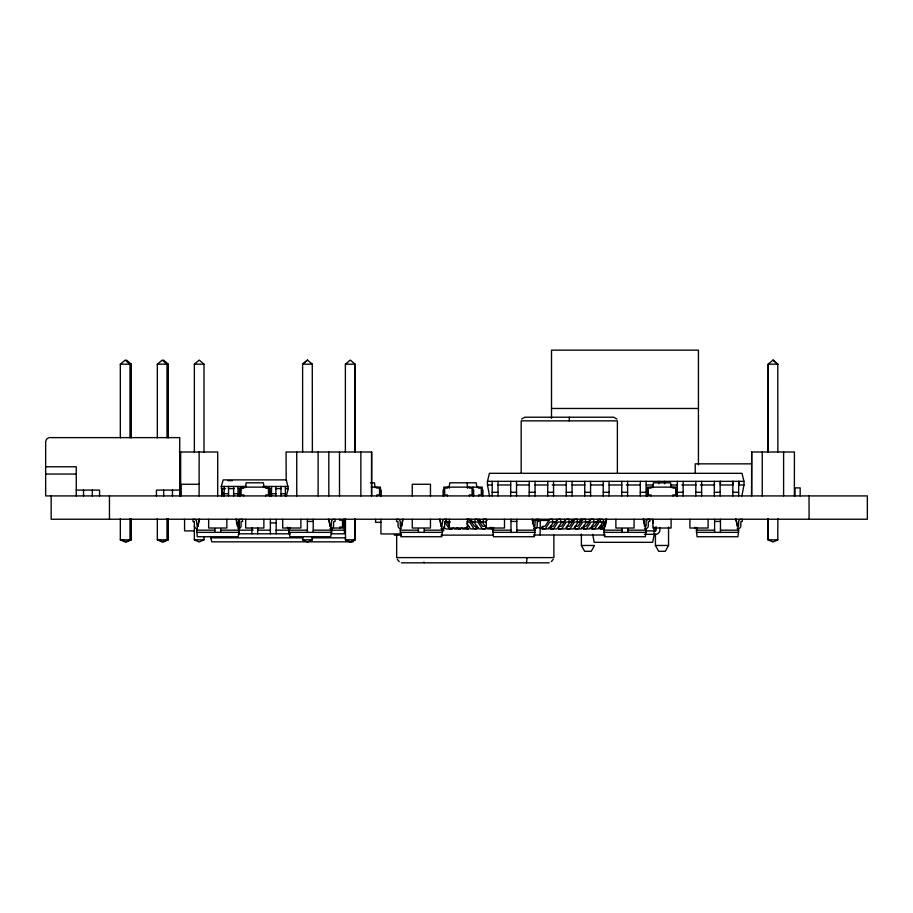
<?xml version="1.0" encoding="UTF-8"?>
<svg xmlns="http://www.w3.org/2000/svg" width="913" height="913" viewBox="0 0 913 913"><rect width="100%" height="100%" fill="white"/><g stroke="black" fill="none" stroke-linecap="round" stroke-linejoin="round"><path stroke-width="1.37" d="M540.119 535.007L540.291 520.433M194.435 522.088L192.985 521.426L192.985 519.235M198.075 526.527L199.057 519.235M401.686 526.527L402.667 519.235M605.296 526.527L606.278 519.235M245.471 487.656L246.145 482.806L263.389 482.806L264.062 487.656M449.082 487.656L449.755 482.806L476.255 482.806L476.928 487.656M652.692 487.656L653.366 482.806L670.61 482.806L671.283 487.656M328.52 519.235L331.43 530.168L330.734 536.73L289.866 536.73L289.17 530.168L289.9 527.44M439.575 519.235L442.497 530.168L441.801 536.73L400.921 536.73L400.225 530.168L403.147 519.235M532.131 519.235L535.041 530.168L534.345 536.73L493.477 536.73L492.78 530.168L493.511 527.44M643.186 519.235L646.107 530.168L645.411 536.73L604.532 536.73L603.835 530.168L606.757 519.235M735.741 519.235L738.651 530.168L737.955 536.73L697.087 536.73L696.391 530.168L697.121 527.44M741.892 495.919L743.969 484.986L743.969 481.345L742.007 473.322L489.425 473.322L487.462 481.345L487.462 484.986L489.539 495.919M353.959 539.161L353.297 541.831L211.77 541.831L210.458 536.479M354.609 536.479L355.26 533.808L354.746 527.44M196.615 532.359L238.886 532.359L238.19 536.73L197.311 536.73L196.615 530.168L199.536 519.235M286.317 495.919L288.291 488.626L286.317 479.884L223.229 479.884L221.254 486.446L223.229 495.919M668.544 527.063L668.544 545.472L665.269 551.304L658.707 551.304L655.431 545.472L655.431 534.151M553.255 559.315L551.338 561.643M603.094 525.683L605.718 521.46M601.952 523.708L598.22 528.889L591.67 529.049L595.002 528.49L598.837 522.601A2.705 1.917 90 0 1 599.67 521.996L602.021 521.939M521.677 419.033L524.827 417.218L613.73 417.218L616.891 419.033M548.416 520.399L549.158 519.645M556.668 520.399L557.398 519.645M564.907 520.399L565.638 519.645M573.159 520.399L573.889 519.645M581.398 520.399L582.129 519.645M589.638 520.399L590.38 519.645A3.618 2.556 90 0 1 590.779 519.406M597.889 520.399L598.62 519.645A3.618 2.556 90 0 1 599.031 519.406M603.619 528.113L599.909 529.049L603.71 529.049M302.614 452.003L302.614 364.184L307.487 360.087L312.372 364.184M302.717 364.184L307.533 360.087M345.376 364.184L350.284 360.087L355.134 364.184L355.089 452.003L355.031 364.184L345.376 364.184L345.376 452.003M773.026 360.087L768.118 364.184L777.773 364.184L777.876 452.003M120.322 437.841L120.322 364.184L125.184 360.087L129.977 364.184L129.977 437.841M157.333 437.841L157.333 364.184L162.194 360.087L166.999 364.184L166.999 437.841M194.355 452.003L194.355 364.184L199.217 360.087L204.01 364.184L204.01 452.003M312.372 539.834L307.498 541.98L302.614 539.834L302.614 536.992M355.089 539.834L350.261 541.98L345.376 539.834L355.031 539.834L355.089 518.584L355.031 539.834L350.352 541.98L345.422 539.834M777.876 539.834L773.003 541.98L768.118 539.834L768.118 518.584M204.01 536.992L204.01 539.834L199.182 541.98L194.355 539.834L194.355 521.414M131.289 518.584L131.289 539.834L126.451 541.98L121.623 539.834M168.312 518.584L168.312 539.834L163.473 541.98L158.645 539.834M48.674 437.761L46.495 439.21L45.65 441.698L45.65 495.919L867.35 495.919L867.35 519.235L51.162 519.235L51.162 495.919M441.858 526.516L442.497 522.156A2.568 2.568 0 0 1 445.042 519.235M554.453 521.939L554.008 521.996A2.705 1.917 -90 0 0 553.175 522.601L548.747 528.889L542.196 529.049L542.196 526.413L544.547 526.299A2.705 1.917 90 0 0 545.369 525.683L549.398 519.645A3.618 2.556 90 0 1 550.219 519.269L552.559 519.235L552.559 521.939M562.705 521.939L562.248 521.996A2.705 1.917 -90 0 0 561.427 522.601L556.998 528.889L550.436 529.049L550.436 526.345L552.787 526.299A2.705 1.917 90 0 0 553.62 525.683L557.638 519.645A3.618 2.556 90 0 1 558.471 519.269L560.799 519.235L560.799 521.939M570.945 521.939L570.499 521.996A2.705 1.917 -90 0 0 569.666 522.601L565.238 528.889L558.688 529.049L558.688 526.413L561.039 526.299A2.705 1.917 90 0 0 561.86 525.683L565.889 519.645A3.618 2.556 90 0 1 566.711 519.269L569.05 519.235L569.05 521.939M579.196 521.939L578.739 521.996A2.705 1.917 -90 0 0 577.906 522.601L573.478 528.889L566.927 529.049L566.927 526.413L569.278 526.299A2.705 1.917 90 0 0 570.111 525.683L574.129 519.645A3.618 2.556 90 0 1 574.962 519.269L577.29 519.235L577.29 521.939M587.436 521.939L586.991 521.996A2.705 1.917 -90 0 0 586.157 522.601L581.729 528.889L575.179 529.049L575.179 526.413L577.518 526.299A2.705 1.917 90 0 0 578.351 525.683L582.38 519.645A3.618 2.556 90 0 1 583.202 519.269L585.53 519.235L585.53 521.939M595.687 521.939L595.23 521.996A2.705 1.917 -90 0 0 594.397 522.601L589.969 528.889L583.418 529.049L586.762 528.49L590.585 522.601A2.705 1.917 90 0 1 591.419 521.996L597.593 521.939L597.593 519.235M603.927 521.939L603.47 521.996A2.705 1.917 -90 0 0 603.037 522.225M602.26 526.299L599.898 526.345M238.156 526.527L238.875 525.888L238.886 522.156A2.568 2.568 0 0 1 241.431 519.235M238.225 528.707L238.533 528.695A2.922 2.922 0 0 0 241.055 526.173L241.055 521.757L242.516 521.426L242.516 519.235M645.377 526.527L646.096 525.888L646.107 522.156A2.568 2.568 0 0 1 648.652 519.235M542.196 529.049L545.54 528.49L549.364 522.601A2.705 1.917 90 0 1 550.197 521.996L556.359 521.939L556.359 519.235M550.436 529.049L553.78 528.49L557.615 522.601A2.705 1.917 90 0 1 558.436 521.996L564.611 521.939L564.611 519.235M558.688 529.049L562.031 528.49L565.855 522.601A2.705 1.917 90 0 1 566.688 521.996L572.85 521.939L572.85 519.235M566.927 529.049L570.271 528.49L574.094 522.601A2.705 1.917 90 0 1 574.928 521.996L581.102 521.939L581.102 519.235M575.179 529.049L578.522 528.49L582.346 522.601A2.705 1.917 90 0 1 583.179 521.996L589.341 521.939L589.341 519.235M120.322 364.184L131.289 364.184L131.289 437.841M157.333 364.184L168.312 364.184L168.312 437.841M194.355 364.184L204.01 364.184M302.614 364.184L312.28 364.184L312.372 452.003M551.509 408.465L698.434 408.465M49.736 437.624L179.735 437.624L179.735 495.919M179.279 452.003L217.705 452.003L217.705 495.919M371.58 452.003L371.58 495.919L371.671 452.003L286.077 452.003L286.18 480.341M751.57 452.003L794.413 452.003L794.367 495.919M751.513 463.85L695.227 463.85L695.227 473.607M45.65 466.771L76.258 466.771L76.258 495.919M45.65 474.052L76.258 474.052M227.93 480.66L232.541 480.66M487.462 481.345L743.969 481.345M370.473 482.806L374.456 482.806L375.129 487.656M199.091 484.255L180.877 484.255L180.877 495.919M487.462 484.986L492.198 484.986M498.03 484.986L510.709 484.986M516.53 484.986L529.357 484.986M535.064 484.986L547.88 484.986M552.16 484.986L566.414 484.986M572.109 484.986L584.936 484.986M590.631 484.986L603.459 484.986M609.154 484.986L621.981 484.986M626.261 484.986L640.504 484.986M646.21 484.986L653.331 484.986M670.427 484.986L677.56 484.986M681.828 484.986L696.083 484.986M700.351 484.986L714.605 484.986M743.969 484.986L738.948 484.986L738.948 481.345M221.254 486.446L246.396 486.446M263.149 486.446L288.291 486.446M371.306 487.131L380.436 487.131L380.436 495.919M221.254 488.626L225.534 488.626M228.387 488.626L234.082 488.626M238.361 488.626L241.215 488.626M268.319 488.626L271.172 488.626M275.452 488.626L281.158 488.626M285.438 488.626L288.291 488.626M76.258 490.087L99.574 490.087L99.574 495.919M179.735 490.087L156.42 490.087L156.42 495.919M240.598 490.087L239.468 490.087L239.468 495.919M268.947 490.087L270.077 490.087L270.077 495.919M380.002 490.087L381.132 490.087L381.132 495.919M444.209 490.087L443.079 490.087L443.079 495.919M472.557 490.087L473.687 490.087L473.687 495.919M481.813 490.087L482.943 490.087L482.943 495.919M647.819 490.087L646.689 490.087L646.689 495.919M676.168 490.087L677.298 490.087M492.198 492.278L498.03 492.278M510.709 492.278L516.53 492.278M529.209 492.278L535.041 492.278M547.72 492.278L553.552 492.278M566.231 492.278L572.063 492.278M584.742 492.278L590.574 492.278M603.253 492.278L609.085 492.278M621.764 492.278L627.596 492.278M640.275 492.278L646.107 492.278M677.298 492.278L683.129 492.278M695.809 492.278L701.629 492.278M714.32 492.278L720.14 492.278M732.819 492.278L738.651 492.278M224.164 493.728L228.535 493.728M233.637 493.728L238.008 493.728M271.538 493.728L275.909 493.728M281.01 493.728L285.381 493.728M642.706 519.531L652.692 519.531L653.206 523.332M469.042 520.433L471.861 520.433M477.499 520.433L480.318 520.433M532.268 520.433L548.747 520.433M571.298 520.433L574.129 520.433M579.766 520.433L582.585 520.433M307.384 521.426L313.216 521.426M510.995 521.426L516.826 521.426M714.605 521.426L720.437 521.426M450.28 521.939L446.468 521.939L446.468 519.235M466.76 521.939L469.122 521.996A2.705 1.917 -90 0 1 469.955 522.601L473.779 528.49L477.134 529.049L470.572 528.889L466.84 523.708M603.299 521.939L605.833 521.939L605.833 519.235M380.938 522.339L375.597 522.339L375.597 519.235M236.262 522.887L239.172 522.887M270.362 522.887L276.194 522.887M466.988 526.345L468.894 526.345M477.134 526.345L474.771 526.299A2.705 1.917 90 0 1 473.95 525.683L469.921 519.645A3.618 2.556 -90 0 0 469.099 519.269L466.76 519.235M485.374 526.345L483.023 526.299A2.705 1.917 90 0 1 482.19 525.683L478.172 519.645A3.618 2.556 -90 0 0 477.339 519.269L475.011 519.235L475.011 521.939M583.407 526.345L585.769 526.299A2.705 1.917 90 0 0 586.603 525.683L590.62 519.645A3.618 2.556 90 0 1 591.441 519.269L593.781 519.235L593.781 521.939M591.658 526.345L594.009 526.299A2.705 1.917 90 0 0 594.842 525.683L598.871 519.645A3.618 2.556 90 0 1 599.693 519.269M329.981 526.527L331.408 525.979L331.43 522.156A2.568 2.568 0 0 1 333.987 519.235M533.591 526.527L535.018 525.979L535.041 522.156A2.568 2.568 0 0 1 537.597 519.235M737.202 526.527L738.628 525.979L738.651 522.156A2.568 2.568 0 0 1 741.208 519.235M475.639 527.714L478.48 527.714M534.95 527.714L543.178 527.714M548.861 527.714L551.703 527.714M581.535 527.714L584.377 527.714M590.06 527.714L592.902 527.714M598.586 527.714L601.427 527.714M331.545 528.022L343.414 528.022L343.414 519.235M329.981 528.707L331.088 528.695A2.922 2.922 0 0 0 333.599 526.173L333.61 521.757L335.06 521.426L335.06 519.235M441.036 528.707L442.143 528.695A2.922 2.922 0 0 0 444.665 526.173L444.665 521.757L446.126 521.426L446.126 519.235M533.591 528.707L534.698 528.695A2.922 2.922 0 0 0 537.209 526.173L537.221 521.757L538.67 521.426L538.67 519.235M644.646 528.707L645.753 528.695A2.922 2.922 0 0 0 648.276 526.173L648.276 521.757L649.736 521.426L649.736 519.235M737.202 528.707L738.309 528.695A2.922 2.922 0 0 0 740.82 526.173L740.831 521.757L742.28 521.426L742.28 519.235M196.615 530.168L214.84 530.168M220.661 530.168L253.152 530.168M257.432 530.168L270.271 530.168M275.977 530.168L288.805 530.168M289.17 530.168L307.384 530.168M313.216 530.168L331.43 530.168M331.727 530.168L344.406 530.168M400.225 530.168L418.451 530.168M424.271 530.168L442.497 530.168M492.78 530.168L510.995 530.168M516.826 530.168L535.041 530.168M603.835 530.168L622.061 530.168M627.882 530.168L646.107 530.168M696.391 530.168L714.605 530.168M720.437 530.168L738.651 530.168M194.389 530.898L184.574 530.898L184.574 519.235M645.833 530.921L655.796 530.841L656.493 526.938M289.17 532.359L331.43 532.359M400.225 532.359L442.497 532.359M492.78 532.359L535.041 532.359M603.835 532.359L646.107 532.359M696.391 532.359L738.651 532.359M290.231 533.808L238.886 533.808L238.886 530.168L235.965 519.235M401.218 533.945L380.938 533.945L380.938 519.235M644.43 534.345L655.956 534.31A4.565 4.565 0 0 0 659.882 530.385L659.916 527.531M394.256 535.121L401.241 535.121M441.082 535.121L493.351 535.121M533.626 535.007L605.262 535.007M210.789 537.825L303.139 537.825M311.664 537.825L345.753 537.825M120.322 518.584L120.322 539.834L131.289 539.834M157.333 518.584L157.333 539.834L168.312 539.834M194.355 539.834L204.01 539.834M302.614 539.834L312.28 539.834L312.28 536.992M768.118 539.834L777.773 539.834L777.876 518.584M581.387 545.472L594.511 545.472L591.236 551.304L584.674 551.304L581.387 545.472L581.387 534.151M655.431 545.472L668.544 545.472M401.332 562.83L549.215 562.83M697.041 528.707L696.733 528.695A2.922 2.922 0 0 1 694.588 527.258M604.566 526.527L603.847 525.888L603.835 522.156A2.568 2.568 0 0 0 601.29 519.235M604.497 528.707L604.189 528.695A2.922 2.922 0 0 1 601.667 526.173L601.667 521.757L600.206 521.426L600.206 519.235M493.431 528.707L493.123 528.695A2.922 2.922 0 0 1 490.977 527.258M400.955 526.527L400.236 525.888L400.225 522.156A2.568 2.568 0 0 0 397.68 519.235M400.887 528.707L400.579 528.695A2.922 2.922 0 0 1 398.057 526.173L398.057 521.757L396.596 521.426L396.596 519.235M289.82 528.707L289.512 528.695A2.922 2.922 0 0 1 287.367 527.258M197.254 526.516L196.615 522.156A2.568 2.568 0 0 0 194.07 519.235M197.276 528.707L196.968 528.695A2.922 2.922 0 0 1 194.446 526.173L194.435 525.865M481.356 521.939L481.802 521.996A2.705 1.917 90 0 1 482.635 522.601L487.063 528.889L493.625 529.049L489.904 528.113M473.105 521.939L473.562 521.996A2.705 1.917 90 0 1 474.383 522.601L478.811 528.889L485.374 529.049L482.03 528.49L478.195 522.601A2.705 1.917 -90 0 0 477.373 521.996L471.199 521.939L471.199 519.235M448.374 521.939L448.819 521.996A2.705 1.917 90 0 1 449.653 522.601M157.333 539.834L162.172 541.98L166.999 539.834L166.999 518.584M120.322 539.834L125.161 541.98L129.977 539.834L129.977 518.584M477.921 519.645L478.652 520.399M469.681 519.645L470.412 520.399M163.45 360.087L168.312 364.184M126.428 360.087L131.289 364.184M777.876 364.184L772.98 360.087L777.773 364.184M399.221 561.643L397.303 559.315M465.174 528.113L468.894 529.049L462.743 529.015L461.362 528.113M456.922 528.113L460.643 529.049L454.503 529.015L453.11 528.113M444.871 528.113L446.263 529.015L452.403 529.049L449.048 528.49L445.224 522.601A2.705 1.917 -90 0 0 444.391 521.996M487.143 520.399L486.412 519.645A3.618 2.556 -90 0 0 485.59 519.269L483.251 519.235L483.251 521.939M445.921 520.399L449.207 525.683A2.705 1.917 90 0 0 449.607 526.071M592.685 534.345L594.215 542.322L652.692 542.322L654.222 534.345L653.708 527.132M467 482.806L467.673 487.656M736.22 519.235L737.031 525.306M643.665 519.235L644.646 526.527M532.61 519.235L533.42 525.306M440.055 519.235L441.036 526.527M329 519.235L329.81 525.306M236.456 519.235L237.426 526.527M809.055 495.919L809.055 519.235M800.165 495.919L800.165 487.896L794.983 487.896L794.983 495.919M783.605 452.003L783.605 495.919M768.21 452.003L768.21 364.184L768.118 452.003M768.21 518.584L768.21 539.834M762.241 452.003L762.241 495.919M751.673 495.919L751.673 452.003L751.57 495.919M738.651 481.345L738.651 495.919M735.867 519.235L735.867 520.216M733.116 481.345L733.116 484.986L720.437 484.986L720.437 481.345M732.819 481.345L732.819 495.919M720.437 519.235L720.437 532.359M720.14 481.345L720.14 495.919M714.605 519.235L714.605 532.359M714.32 481.345L714.32 495.919M708.111 519.235L708.111 528.022L689.92 528.022L689.92 519.235M701.629 481.345L701.629 495.919M698.434 464.888L698.434 350.17L551.509 350.17L551.509 418.337M695.809 481.345L695.809 495.919M683.129 481.345L683.129 495.919M677.298 481.345L677.298 495.919M676.59 495.919L676.59 487.131L647.385 487.131L647.385 495.919M672.938 487.131L672.938 488.101L675.677 488.101L675.677 494.937L672.938 494.937L672.938 495.919M671.089 519.235L671.089 528.022L652.898 528.022L652.898 519.235M664.618 481.345L664.618 483.776M658.787 481.345L658.787 483.776M655.431 527.063L655.431 531.309M651.037 487.131L651.037 488.101L648.298 488.101L648.298 494.937L651.037 494.937L651.037 495.919M646.107 481.345L646.107 495.919M640.275 481.345L640.275 495.919M634.067 519.235L634.067 528.022L615.876 528.022L615.876 519.235M627.882 528.707L627.882 532.359M627.596 481.345L627.596 495.919M622.061 528.707L622.061 532.359M621.764 481.345L621.764 495.919M617.382 472.706L617.382 420.859L521.186 420.859L521.186 472.706M609.085 481.345L609.085 495.919M603.253 481.345L603.253 495.919M590.574 481.345L590.574 495.919M584.742 481.345L584.742 495.919M581.387 518.573L581.387 521.403M572.063 481.345L572.063 495.919M569.278 417.218L569.278 420.859M566.231 481.345L566.231 495.919M553.883 535.121L553.883 557.615L396.676 557.615L396.676 535.121M553.552 481.345L553.552 495.919M547.72 481.345L547.72 495.919M535.041 481.345L535.041 495.919M529.209 481.345L529.209 495.919M516.826 519.235L516.826 532.359M516.53 481.345L516.53 495.919M510.995 519.235L510.995 532.359M510.709 481.345L510.709 495.919M504.501 519.235L504.501 528.022L486.309 528.022L486.309 519.235M498.03 481.345L498.03 495.919M492.198 481.345L492.198 495.919M482.235 495.919L482.235 487.131L443.775 487.131L443.775 495.919M479.451 519.235L479.451 521.939L485.613 521.996A2.705 1.917 -90 0 1 486.446 522.601M478.583 487.131L478.583 488.101L481.322 488.101L481.322 494.937L478.583 494.937L478.583 495.919M472.98 487.131L472.98 495.919M469.328 487.131L469.328 488.101L472.067 488.101L472.067 494.937L469.328 494.937L469.328 495.919M467.479 487.131L467.479 488.101M467.479 519.235L467.479 528.022L449.287 528.022L449.287 519.235M449.287 487.131L449.287 488.101M447.427 487.131L447.427 488.101L444.688 488.101L444.688 494.937L447.427 494.937L447.427 495.919M443.661 527.006L443.661 530.898M430.468 495.919L430.468 484.255L412.254 484.255L412.254 495.919M430.457 519.235L430.457 528.022L412.265 528.022L412.265 519.235M424.271 528.707L424.271 532.359M418.451 528.707L418.451 532.359M376.784 487.131L376.784 488.101L379.523 488.101L379.523 494.937L376.784 494.937L376.784 495.919M360.863 452.003L360.863 495.919M345.468 518.584L345.468 539.834M344.406 519.235L344.406 533.808L331.727 533.808L331.727 527.794M339.762 519.235L339.762 520.216L342.501 520.216L342.501 527.052L339.762 527.052L339.762 528.022M339.499 452.003L339.499 495.919M328.817 452.003L328.828 495.919M318.112 452.003L318.112 495.919M313.216 519.235L313.216 532.359M307.384 519.235L307.384 532.359M300.891 519.235L300.891 528.022L282.699 528.022L282.699 519.235M296.736 452.003L296.736 495.919M288.873 527.794L288.873 533.808M285.381 486.446L285.381 495.919M281.01 486.446L281.01 495.919M276.194 519.235L276.194 533.808M275.909 486.446L275.909 495.919M271.538 486.446L271.538 495.919M270.362 519.235L270.362 533.808M269.369 495.919L269.369 487.131L240.165 487.131L240.165 495.919M266.436 486.458L266.436 487.999M265.729 487.131L265.729 488.101L268.456 488.101L268.456 494.937L265.729 494.937L265.729 495.919M263.868 519.235L263.868 528.022L245.677 528.022L245.677 519.235M257.683 527.794L257.683 533.808M251.851 527.794L251.851 533.808M243.817 487.131L243.817 488.101L241.078 488.101L241.078 494.937L243.817 494.937L243.817 495.919M243.109 486.458L243.109 487.999M239.172 519.235L239.172 533.808M238.008 486.446L238.008 495.919M233.637 486.446L233.637 495.919M228.535 486.446L228.535 495.919M226.846 519.235L226.846 528.022L208.655 528.022L208.655 519.235M224.164 486.446L224.164 495.919M222.567 492.21L222.567 494.937M221.654 488.387L221.654 495.919M220.661 528.707L220.661 532.359M214.84 528.707L214.84 532.359M199.148 452.003L199.091 495.919M180.66 452.003L180.66 495.919M172.454 490.087L172.454 495.919M163.701 490.087L163.701 495.919M109.457 495.919L109.457 519.235M92.293 490.087L92.293 495.919M83.54 490.087L83.54 495.919M526.949 557.615A7.361 0.89 90 0 1 526.379 562.819M424.18 562.819A7.361 0.89 -90 0 1 423.974 561.997"/></g></svg>
